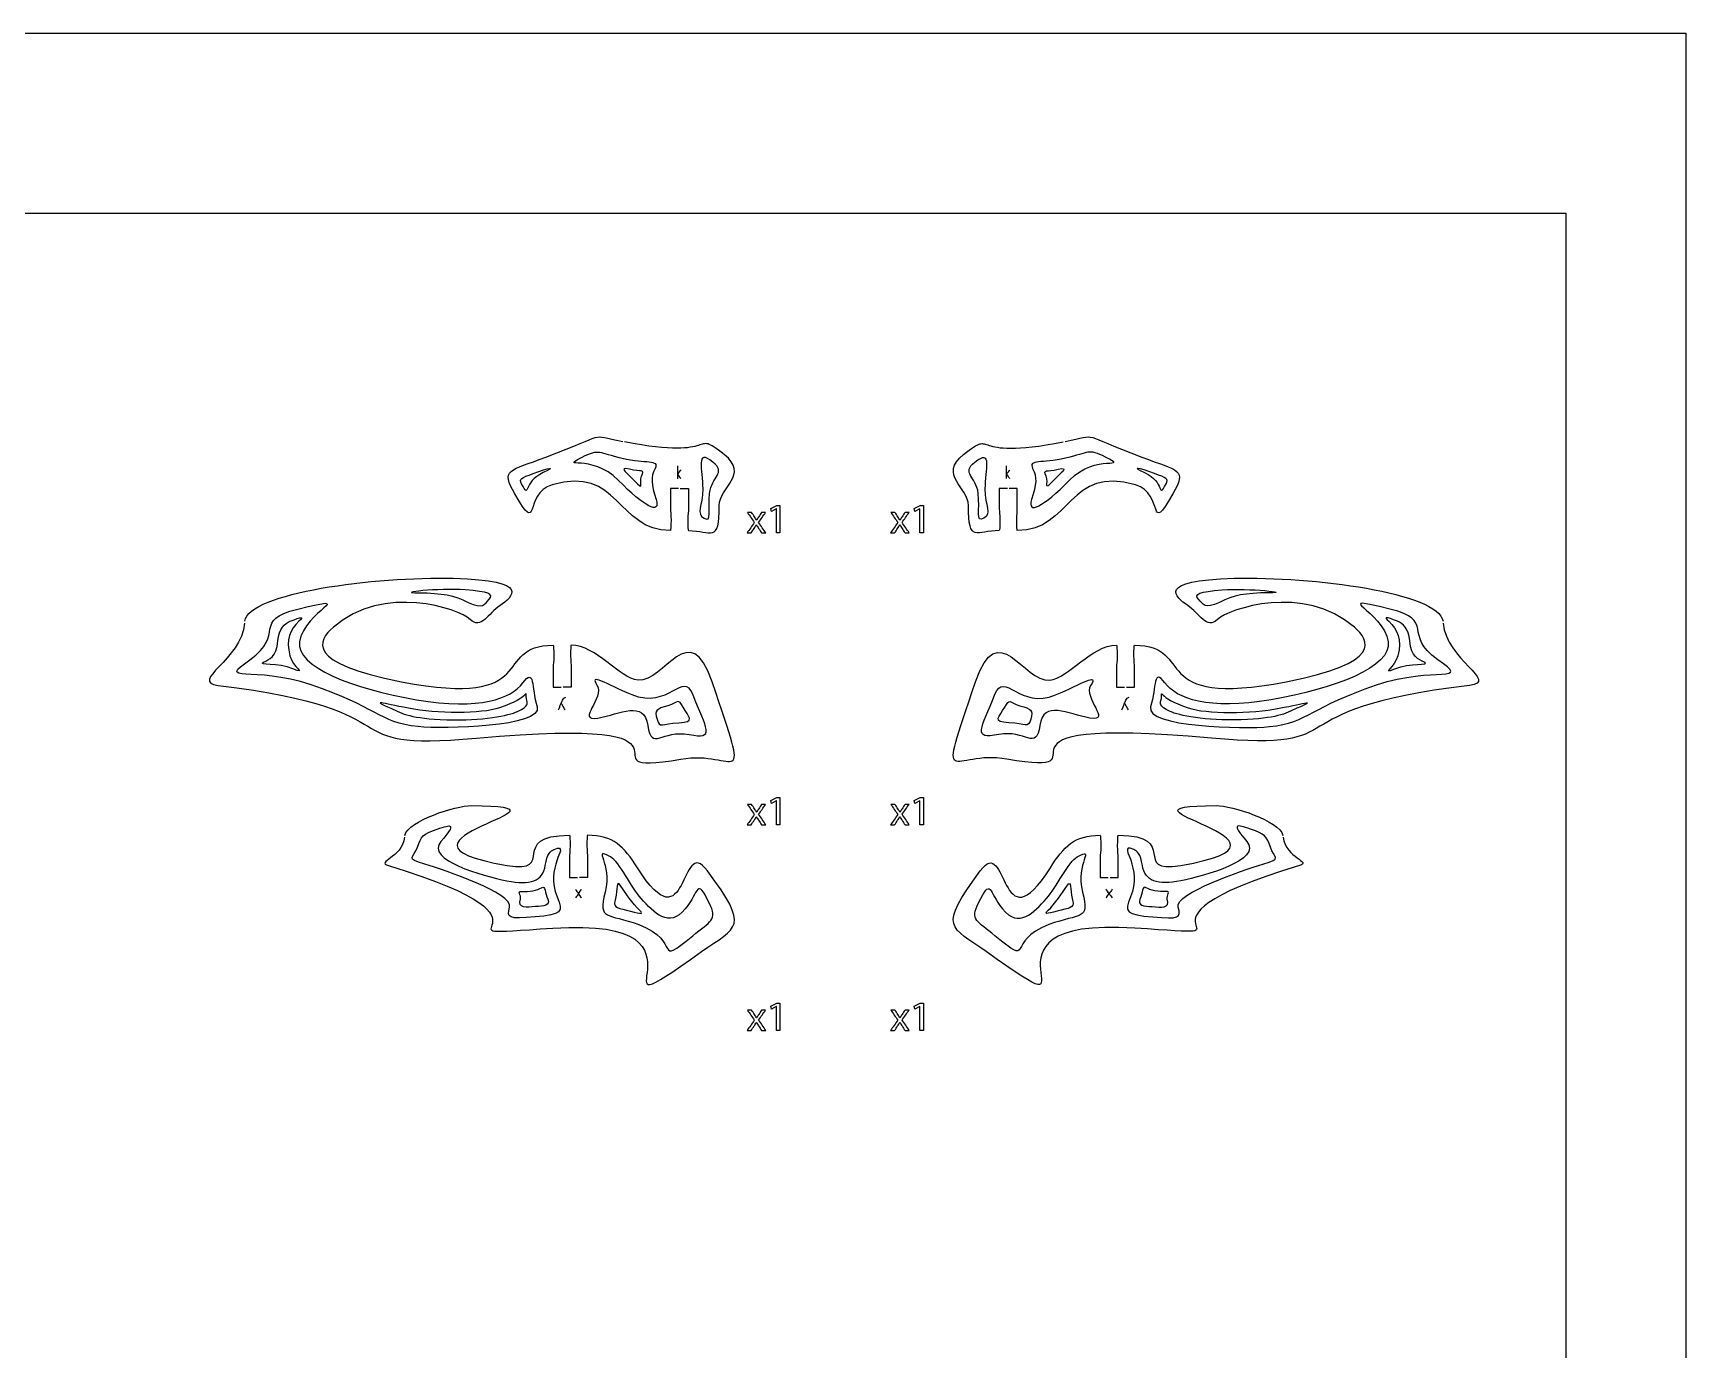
# Model space of a CAD drawing. Extents: x 0 to 1000, y 0 to 600.
# Drawn here: x 725 to 1000, y 381 to 600.1 of the extents above; entities that cross this region are included whole.
import ezdxf

# ---------------------------------------------------------------- set-up
doc = ezdxf.new("R2010")
doc.units = 0
doc.header["$MEASUREMENT"] = 0
doc.layers.add('DEFAULT', color=7, linetype='CONTINUOUS')

msp = doc.modelspace()

# ---------------------------------------------------------------- linework, layer by layer
at = {"layer": 'DEFAULT', "color": 250}
for points in [[(1000, 0.1), (0, 0.1), (0, 600.1), (1000, 600.1)], [(848.69, 520.92), (848.67, 520.92), (847.87, 520.48), (847.75, 520.96), (848.76, 521.49), (849.29, 521.49), (849.29, 516.91), (848.69, 516.91)], [(872.55, 520.92), (872.53, 520.92), (871.74, 520.48), (871.62, 520.96), (872.62, 521.49), (873.15, 521.49), (873.15, 516.91), (872.55, 516.91)], [(848.69, 472.33), (848.67, 472.33), (847.87, 471.9), (847.75, 472.37), (848.76, 472.91), (849.29, 472.91), (849.29, 468.32), (848.69, 468.32)], [(872.55, 472.33), (872.53, 472.33), (871.74, 471.9), (871.62, 472.37), (872.62, 472.91), (873.15, 472.91), (873.15, 468.32), (872.55, 468.32)], [(848.69, 438.11), (848.67, 438.11), (847.87, 437.68), (847.75, 438.15), (848.76, 438.69), (849.29, 438.69), (849.29, 434.1), (848.69, 434.1)], [(872.55, 438.11), (872.53, 438.11), (871.74, 437.68), (871.62, 438.15), (872.62, 438.69), (873.15, 438.69), (873.15, 434.1), (872.55, 434.1)]]:
    msp.add_lwpolyline(points, close=True, dxfattribs=at)
for points in [[(349.41, 570.1), (980, 570.1), (980, 20.1), (203.84, 20.1), (203.84, 570.1), (223.83, 570.1)], [(832.28, 525.94), (832.28, 528.07)], [(886.99, 525.95), (886.99, 528.07)]]:
    msp.add_lwpolyline(points, dxfattribs=at)
at = {"layer": 'DEFAULT', "color": 1}
for points, knots in [([(832.41, 524.3), (831.96, 524.3), (831.51, 524.3), (831.06, 524.3), (831.06, 524.3), (831.06, 521.68), (831.06, 520.8), (831.06, 520.63), (831.16, 520.02), (831.16, 519.05), (831.16, 518.09), (831.11, 517.3), (831.06, 517.3), (822.14, 517.3), (822.49, 528.25), (811.39, 524.9), (806.5, 523.43), (809.43, 516.14), (805.19, 523.41), (802.78, 527.54), (804.24, 527.22), (810.34, 529.52), (821.06, 533.56), (817.17, 533.32), (823.12, 532.13)], [0, 0, 0, 0, 3.833, 3.833, 3.833, 4.833, 4.833, 4.833, 5.833, 5.833, 5.833, 6.833, 6.833, 6.833, 7.833, 7.833, 7.833, 8.833, 8.833, 8.833, 9.833, 9.833, 9.833, 10.833, 10.833, 10.833, 10.833]), ([(832.71, 524.3), (833.16, 524.3), (833.61, 524.3), (834.06, 524.3), (834.06, 523.14), (834.06, 521.97), (834.06, 520.8), (834.06, 520.63), (833.96, 520.02), (833.95, 519.05), (833.96, 518.09), (834, 517.3), (834.06, 517.3), (837.88, 517.3), (839.19, 515.01), (839.19, 521.49), (839.19, 524.39), (844.26, 526.64), (840.01, 529.96), (834.29, 534.42), (839.84, 528.85), (823.41, 532.07)], [0, 0, 0, 0, 3.833, 3.833, 3.833, 13.747, 13.747, 13.747, 14.747, 14.747, 14.747, 15.747, 15.747, 15.747, 16.747, 16.747, 16.747, 17.747, 17.747, 17.747, 18.747, 18.747, 18.747, 18.747]), ([(887.12, 524.3), (886.67, 524.3), (886.22, 524.3), (885.77, 524.3), (885.77, 524.3), (885.77, 521.68), (885.77, 520.8), (885.77, 520.63), (885.88, 520.02), (885.88, 519.05), (885.87, 518.09), (885.83, 517.3), (885.77, 517.3), (881.95, 517.3), (880.64, 515.01), (880.64, 521.49), (880.64, 524.39), (875.57, 526.64), (879.83, 529.96), (885.54, 534.42), (879.99, 528.85), (896.42, 532.07)], [0, 0, 0, 0, 3.818, 3.818, 3.818, 4.818, 4.818, 4.818, 5.818, 5.818, 5.818, 6.818, 6.818, 6.818, 7.818, 7.818, 7.818, 8.818, 8.818, 8.818, 9.818, 9.818, 9.818, 9.818]), ([(896.71, 532.13), (902.66, 533.32), (898.77, 533.56), (909.49, 529.52), (915.59, 527.22), (917.05, 527.54), (914.64, 523.42), (910.41, 516.14), (913.33, 523.43), (908.44, 524.9), (897.34, 528.25), (897.69, 517.3), (888.77, 517.3), (888.72, 517.3), (888.67, 518.09), (888.67, 519.06), (888.67, 520.02), (888.77, 520.63), (888.77, 520.8), (888.77, 521.97), (888.77, 523.14), (888.77, 524.3), (888.32, 524.3), (887.87, 524.3), (887.42, 524.3)], [0, 0, 0, 0, 1, 1, 1, 2, 2, 2, 3, 3, 3, 4, 4, 4, 5, 5, 5, 6, 6, 6, 15.914, 15.914, 15.914, 19.747, 19.747, 19.747, 19.747]), ([(760.24, 502.21), (760.92, 506.99), (781.94, 509.69), (795, 509.36), (808.2, 509.03), (804.71, 506.21), (802.72, 504.85), (800.73, 503.5), (799.57, 500.73), (797.74, 502.51), (795.91, 504.3), (783.38, 508.54), (774.99, 501.23), (772.4, 498.98), (770.22, 495.25), (786.33, 492.15), (809.79, 487.63), (801.16, 498.23), (811.56, 498.23), (811.62, 498.23), (811.66, 497.45), (811.66, 496.48), (811.66, 495.51), (811.56, 494.9), (811.56, 494.73), (811.56, 493.57), (811.56, 492.4), (811.56, 491.23), (812.01, 491.23), (812.46, 491.23), (812.91, 491.23)], [0, 0, 0, 0, 1, 1, 1, 2, 2, 2, 3, 3, 3, 4, 4, 4, 5, 5, 5, 6, 6, 6, 7, 7, 7, 8, 8, 8, 17.92, 17.92, 17.92, 21.75, 21.75, 21.75, 21.75]), ([(906.92, 491.23), (907.37, 491.23), (907.82, 491.23), (908.27, 491.23), (908.27, 492.4), (908.27, 493.57), (908.27, 494.73), (908.27, 494.9), (908.17, 495.51), (908.17, 496.48), (908.17, 497.45), (908.22, 498.23), (908.27, 498.23), (918.67, 498.23), (910.04, 487.63), (933.5, 492.15), (949.61, 495.25), (947.43, 498.98), (944.84, 501.23), (936.45, 508.54), (923.91, 504.3), (922.09, 502.51), (920.26, 500.73), (919.1, 503.5), (917.11, 504.85), (915.12, 506.21), (911.63, 509.03), (924.83, 509.36), (937.89, 509.69), (958.91, 506.99), (959.59, 502.21)], [0, 0, 0, 0, 3.83, 3.83, 3.83, 13.75, 13.75, 13.75, 14.75, 14.75, 14.75, 15.75, 15.75, 15.75, 16.75, 16.75, 16.75, 17.75, 17.75, 17.75, 18.75, 18.75, 18.75, 19.75, 19.75, 19.75, 20.75, 20.75, 20.75, 21.75, 21.75, 21.75, 21.75]), ([(760.21, 501.91), (759.74, 495.83), (750.89, 492.16), (755.83, 491.55), (790.27, 487.31), (773.46, 480.54), (798.78, 482.77), (841.86, 486.58), (814.04, 475.96), (832.8, 479.28), (842.09, 480.92), (844.6, 472.58), (838.01, 492.14), (834.28, 503.22), (830.06, 491.99), (825.67, 492.43), (822.52, 492.75), (818.74, 498.23), (814.56, 498.23), (814.5, 498.23), (814.46, 497.45), (814.46, 496.48), (814.46, 495.51), (814.56, 494.9), (814.56, 494.73), (814.56, 493.57), (814.56, 492.4), (814.56, 491.23), (814.11, 491.23), (813.66, 491.23), (813.21, 491.23)], [0, 0, 0, 0, 1, 1, 1, 2, 2, 2, 3, 3, 3, 4, 4, 4, 5, 5, 5, 6, 6, 6, 7, 7, 7, 8, 8, 8, 17.92, 17.92, 17.92, 21.75, 21.75, 21.75, 21.75]), ([(959.62, 501.91), (960.09, 495.83), (968.94, 492.16), (964, 491.55), (929.57, 487.31), (946.37, 480.54), (921.05, 482.77), (877.97, 486.58), (905.79, 475.96), (887.03, 479.28), (877.74, 480.92), (875.23, 472.58), (881.82, 492.14), (885.55, 503.22), (889.77, 491.99), (894.16, 492.43), (897.31, 492.75), (901.09, 498.23), (905.27, 498.23), (905.33, 498.23), (905.37, 497.45), (905.37, 496.48), (905.37, 495.51), (905.27, 494.9), (905.27, 494.73), (905.27, 493.57), (905.27, 492.4), (905.27, 491.23), (905.72, 491.23), (906.17, 491.23), (906.62, 491.23)], [0, 0, 0, 0, 1, 1, 1, 2, 2, 2, 3, 3, 3, 4, 4, 4, 5, 5, 5, 6, 6, 6, 7, 7, 7, 8, 8, 8, 17.92, 17.92, 17.92, 21.75, 21.75, 21.75, 21.75]), ([(786.88, 466.58), (787.43, 469.02), (795.37, 471.54), (797.94, 471.54), (819.03, 471.54), (779.39, 465.68), (803.88, 461.6), (812.35, 460.18), (803.87, 466.6), (814.27, 466.6), (814.33, 466.6), (814.37, 465.82), (814.37, 464.85), (814.37, 463.88), (814.27, 463.27), (814.27, 463.1), (814.27, 461.93), (814.27, 460.77), (814.27, 459.6), (814.72, 459.6), (815.17, 459.6), (815.62, 459.6)], [0, 0, 0, 0, 1, 1, 1, 2, 2, 2, 3, 3, 3, 4, 4, 4, 5, 5, 5, 14.92, 14.92, 14.92, 18.75, 18.75, 18.75, 18.75]), ([(904.21, 459.6), (904.66, 459.6), (905.11, 459.6), (905.56, 459.6), (905.56, 460.77), (905.56, 461.93), (905.56, 463.1), (905.56, 463.27), (905.46, 463.88), (905.46, 464.85), (905.46, 465.82), (905.5, 466.6), (905.56, 466.6), (915.96, 466.6), (907.48, 460.18), (915.95, 461.6), (940.44, 465.68), (900.81, 471.54), (921.89, 471.54), (924.45, 471.54), (932.4, 469.02), (932.95, 466.58)], [0, 0, 0, 0, 3.83, 3.83, 3.83, 13.75, 13.75, 13.75, 14.75, 14.75, 14.75, 15.75, 15.75, 15.75, 16.75, 16.75, 16.75, 17.75, 17.75, 17.75, 18.75, 18.75, 18.75, 18.75]), ([(786.84, 466.28), (786.37, 462.75), (781.99, 462.22), (784.14, 461.57), (817.61, 451.4), (787.68, 449.51), (811.49, 451.15), (841.71, 453.22), (814.99, 432.13), (836.24, 447.24), (842.19, 451.47), (844.36, 451.08), (837.23, 460.68), (832.55, 467), (834.08, 447.74), (825.57, 461.2), (823.33, 464.73), (821.58, 466.6), (817.27, 466.6), (817.22, 466.6), (817.17, 465.82), (817.17, 464.85), (817.17, 463.88), (817.27, 463.27), (817.27, 463.1), (817.27, 461.93), (817.27, 460.77), (817.27, 459.6), (816.82, 459.6), (816.37, 459.6), (815.92, 459.6)], [0, 0, 0, 0, 1, 1, 1, 2, 2, 2, 3, 3, 3, 4, 4, 4, 5, 5, 5, 6, 6, 6, 7, 7, 7, 8, 8, 8, 17.92, 17.92, 17.92, 21.75, 21.75, 21.75, 21.75]), ([(932.99, 466.28), (933.46, 462.75), (937.83, 462.22), (935.7, 461.57), (902.22, 451.4), (932.15, 449.51), (908.34, 451.15), (878.12, 453.22), (904.84, 432.13), (883.59, 447.24), (877.65, 451.47), (875.47, 451.08), (882.6, 460.68), (887.27, 467), (885.75, 447.74), (894.27, 461.2), (896.5, 464.73), (898.26, 466.6), (902.56, 466.6), (902.62, 466.6), (902.66, 465.82), (902.66, 464.85), (902.66, 463.88), (902.56, 463.27), (902.56, 463.1), (902.56, 461.93), (902.56, 460.77), (902.56, 459.6), (903.01, 459.6), (903.46, 459.6), (903.91, 459.6)], [0, 0, 0, 0, 1, 1, 1, 2, 2, 2, 3, 3, 3, 4, 4, 4, 5, 5, 5, 6, 6, 6, 7, 7, 7, 8, 8, 8, 17.92, 17.92, 17.92, 21.75, 21.75, 21.75, 21.75])]:
    msp.add_open_spline(points, degree=3, knots=knots, dxfattribs=at)
at = {"layer": 'DEFAULT', "color": 5}
for points, knots in [([(816.39, 529.52), (812.28, 527.41), (817.97, 530.21), (822.37, 525.71), (826.77, 521.2), (829.51, 519.89), (828.68, 522.47), (827.85, 525.04), (827.76, 526.13), (828.51, 527.66), (829.26, 529.19), (827.02, 528.44), (823.03, 529.36), (819.05, 530.27), (819.3, 531.02), (816.39, 529.52)], [0, 0, 0, 0, 1, 1, 1, 2, 2, 2, 3, 3, 3, 4, 4, 4, 5, 5, 5, 5]), ([(903.44, 529.52), (907.55, 527.41), (901.86, 530.22), (897.46, 525.71), (893.06, 521.2), (890.32, 519.89), (891.15, 522.47), (891.98, 525.04), (892.07, 526.13), (891.32, 527.66), (890.57, 529.19), (892.81, 528.44), (896.8, 529.36), (900.78, 530.27), (900.53, 531.02), (903.44, 529.52)], [0, 0, 0, 0, 1, 1, 1, 2, 2, 2, 3, 3, 3, 4, 4, 4, 5, 5, 5, 5]), ([(769.07, 504.25), (761.36, 502.38), (767.11, 500.07), (761.11, 495.82), (755.42, 491.8), (761.65, 494.87), (771.28, 491.64), (782.1, 488.02), (782.51, 485.39), (789.12, 484.68), (793.27, 484.24), (809.88, 484.61), (808.88, 487.97), (807.88, 491.34), (808.51, 494.57), (806.51, 491.96), (804.52, 489.34), (799.42, 487.37), (788.83, 489.16), (778.25, 490.96), (768.71, 494.67), (769.35, 498.81), (770.16, 504.04), (779.52, 506.8), (769.07, 504.25)], [0, 0, 0, 0, 1, 1, 1, 2, 2, 2, 3, 3, 3, 4, 4, 4, 5, 5, 5, 6, 6, 6, 7, 7, 7, 8, 8, 8, 8]), ([(950.76, 504.25), (958.47, 502.38), (952.72, 500.07), (958.72, 495.82), (964.4, 491.8), (958.18, 494.87), (948.55, 491.64), (937.73, 488.02), (937.32, 485.39), (930.7, 484.68), (926.55, 484.24), (909.95, 484.61), (910.95, 487.97), (911.95, 491.34), (911.32, 494.57), (913.32, 491.96), (915.31, 489.34), (920.41, 487.37), (931, 489.16), (941.58, 490.96), (951.12, 494.67), (950.48, 498.81), (949.67, 504.04), (940.31, 506.8), (950.76, 504.25)], [0, 0, 0, 0, 1, 1, 1, 2, 2, 2, 3, 3, 3, 4, 4, 4, 5, 5, 5, 6, 6, 6, 7, 7, 7, 8, 8, 8, 8]), ([(834.78, 490.09), (837.06, 484.18), (838.64, 482.5), (834.16, 483.37), (829.67, 484.24), (827.93, 480.5), (827.31, 484.86), (826.68, 489.22), (822.7, 486.74), (818.97, 486.11), (815.23, 485.48), (820.21, 489.47), (818.84, 491.59), (817.47, 493.7), (820.27, 491.79), (824.69, 489.95), (830.67, 487.47), (833.26, 494.01), (834.78, 490.09)], [0, 0, 0, 0, 1, 1, 1, 2, 2, 2, 3, 3, 3, 4, 4, 4, 5, 5, 5, 6, 6, 6, 6]), ([(885.05, 490.09), (882.76, 484.18), (881.19, 482.5), (885.67, 483.37), (890.16, 484.24), (891.9, 480.5), (892.52, 484.86), (893.14, 489.22), (897.13, 486.74), (900.86, 486.11), (904.6, 485.48), (899.62, 489.47), (900.99, 491.59), (902.36, 493.7), (899.56, 491.79), (895.14, 489.95), (889.16, 487.47), (886.57, 494.01), (885.05, 490.09)], [0, 0, 0, 0, 1, 1, 1, 2, 2, 2, 3, 3, 3, 4, 4, 4, 5, 5, 5, 6, 6, 6, 6]), ([(810.25, 461.58), (809.83, 458.97), (807.76, 458.22), (803.84, 459.03), (799.92, 459.84), (790.2, 462.49), (792.88, 465.58), (795.56, 468.68), (794.62, 468.43), (792.26, 467.62), (789.89, 466.81), (789.58, 466.44), (788.96, 464.63), (788.34, 462.82), (786.84, 462.76), (790.2, 461.77), (793.57, 460.77), (804.92, 456.97), (804.3, 454.64), (803.82, 452.83), (804.1, 452.63), (808.54, 453.02), (812.99, 453.4), (813.31, 453.85), (812.24, 456.34), (811.17, 458.83), (811.65, 460.69), (812.2, 462.49), (812.51, 463.5), (813.53, 465.02), (811.7, 464.24), (811.13, 463.99), (810.56, 463.53), (810.25, 461.58)], [1, 1, 1, 1, 2, 2, 2, 3, 3, 3, 4, 4, 4, 5, 5, 5, 6, 6, 6, 7, 7, 7, 8, 8, 8, 9, 9, 9, 10, 10, 10, 11, 11, 11, 12, 12, 12, 12]), ([(909.58, 461.58), (910, 458.97), (912.07, 458.22), (915.99, 459.03), (919.91, 459.84), (929.62, 462.49), (926.95, 465.58), (924.27, 468.68), (925.2, 468.43), (927.57, 467.62), (929.94, 466.81), (930.25, 466.44), (930.87, 464.63), (931.49, 462.82), (932.99, 462.76), (929.62, 461.77), (926.26, 460.77), (914.91, 456.97), (915.53, 454.64), (916.01, 452.83), (915.73, 452.63), (911.29, 453.02), (906.84, 453.4), (906.52, 453.85), (907.59, 456.34), (908.66, 458.83), (908.18, 460.69), (907.63, 462.49), (907.32, 463.5), (906.3, 465.02), (908.13, 464.24), (908.7, 463.99), (909.27, 463.53), (909.58, 461.58)], [1, 1, 1, 1, 2, 2, 2, 3, 3, 3, 4, 4, 4, 5, 5, 5, 6, 6, 6, 7, 7, 7, 8, 8, 8, 9, 9, 9, 10, 10, 10, 11, 11, 11, 12, 12, 12, 12]), ([(826.19, 456.1), (828.36, 453.68), (830.82, 451.03), (833.54, 454.36), (835.9, 457.25), (835.34, 459.71), (837.52, 455.35), (838.94, 452.51), (837.73, 452.27), (834.78, 449.88), (828.18, 444.52), (833.16, 449), (825.81, 451.74), (820.57, 453.7), (818.97, 452.33), (820.21, 457.14), (821.46, 461.95), (817.89, 464.74), (821.08, 463.01), (822.58, 462.2), (824.59, 457.88), (826.19, 456.1)], [0, 0, 0, 0, 1, 1, 1, 2, 2, 2, 3, 3, 3, 4, 4, 4, 5, 5, 5, 6, 6, 6, 7, 7, 7, 7]), ([(893.64, 456.1), (891.47, 453.68), (889.01, 451.03), (886.29, 454.36), (883.93, 457.25), (884.49, 459.71), (882.31, 455.35), (880.89, 452.51), (882.1, 452.27), (885.05, 449.88), (891.65, 444.52), (886.67, 449), (894.02, 451.74), (899.26, 453.7), (900.86, 452.33), (899.62, 457.14), (898.37, 461.95), (901.94, 464.74), (898.75, 463.01), (897.25, 462.2), (895.23, 457.87), (893.64, 456.1)], [0, 0, 0, 0, 1, 1, 1, 2, 2, 2, 3, 3, 3, 4, 4, 4, 5, 5, 5, 6, 6, 6, 7, 7, 7, 7])]:
    msp.add_open_spline(points, degree=3, knots=knots, dxfattribs=at)
at = {"layer": 'DEFAULT', "color": 3}
for points, knots in [([(838.14, 528.69), (840.43, 526.85), (837.88, 526.37), (837.57, 523.5), (837.26, 520.64), (838.02, 518.61), (836.65, 519.35), (835.28, 520.1), (836.44, 521.41), (836.44, 524.24), (836.44, 527.41), (835.15, 531.1), (838.14, 528.69)], [0, 0, 0, 0, 1, 1, 1, 2, 2, 2, 3, 3, 3, 4, 4, 4, 4]), ([(881.69, 528.69), (879.4, 526.85), (881.95, 526.37), (882.26, 523.5), (882.57, 520.64), (881.81, 518.61), (883.18, 519.35), (884.55, 520.1), (883.39, 521.41), (883.39, 524.24), (883.39, 527.41), (884.68, 531.1), (881.69, 528.69)], [0, 0, 0, 0, 1, 1, 1, 2, 2, 2, 3, 3, 3, 4, 4, 4, 4]), ([(806.31, 525.08), (807.79, 522.36), (806.39, 525.4), (809.92, 526.95), (812.24, 527.97), (810.93, 527.86), (808.22, 526.8), (806.27, 526.04), (805.81, 525.99), (806.31, 525.08)], [0, 0, 0, 0, 1, 1, 1, 2, 2, 2, 3, 3, 3, 3]), ([(825.03, 525.66), (823.89, 526.85), (822.25, 527.99), (824.24, 527.51), (826.23, 527.03), (826.81, 527.6), (826.27, 526.38), (825.73, 525.16), (826.94, 523.67), (825.03, 525.66)], [0, 0, 0, 0, 1, 1, 1, 2, 2, 2, 3, 3, 3, 3]), ([(894.81, 525.66), (895.94, 526.85), (897.59, 527.99), (895.59, 527.51), (893.6, 527.03), (893.02, 527.6), (893.56, 526.38), (894.1, 525.16), (892.9, 523.67), (894.81, 525.66)], [0, 0, 0, 0, 1, 1, 1, 2, 2, 2, 3, 3, 3, 3]), ([(913.52, 525.08), (912.04, 522.37), (913.44, 525.4), (909.91, 526.95), (907.59, 527.97), (908.9, 527.86), (911.61, 526.8), (913.56, 526.05), (914.02, 525.99), (913.52, 525.08)], [0, 0, 0, 0, 1, 1, 1, 2, 2, 2, 3, 3, 3, 3]), ([(796.97, 507.44), (800.8, 507.15), (801.72, 506.72), (800.92, 505.88), (800.12, 505.03), (799.9, 504.2), (797.44, 505.36), (794.98, 506.53), (793.23, 506.94), (789.17, 506.94), (785.1, 506.94), (792.57, 507.77), (796.97, 507.44)], [0, 0, 0, 0, 1, 1, 1, 2, 2, 2, 3, 3, 3, 4, 4, 4, 4]), ([(922.86, 507.44), (919.03, 507.15), (918.11, 506.72), (918.91, 505.88), (919.71, 505.03), (919.93, 504.2), (922.39, 505.36), (924.85, 506.53), (926.6, 506.94), (930.66, 506.94), (934.73, 506.94), (927.26, 507.77), (922.86, 507.44)], [0, 0, 0, 0, 1, 1, 1, 2, 2, 2, 3, 3, 3, 4, 4, 4, 4]), ([(765.76, 498.97), (765.52, 496.1), (764.35, 495.98), (763.35, 495.4), (762.35, 494.82), (765.76, 495.4), (768.25, 494.32), (770.74, 493.25), (768.22, 494.62), (767.75, 496.48), (767.09, 499.14), (767.77, 500.88), (769.26, 502.21), (770.19, 503.03), (769.7, 502.99), (767.83, 502.21), (766.95, 501.84), (765.92, 501.01), (765.76, 498.97)], [0, 0, 0, 0, 1, 1, 1, 2, 2, 2, 3, 3, 3, 4, 4, 4, 5, 5, 5, 6, 6, 6, 6]), ([(954.07, 498.97), (954.31, 496.1), (955.48, 495.98), (956.48, 495.4), (957.47, 494.82), (954.07, 495.4), (951.58, 494.32), (949.09, 493.25), (951.61, 494.62), (952.08, 496.48), (952.74, 499.14), (952.06, 500.88), (950.57, 502.21), (949.64, 503.03), (950.13, 502.99), (952, 502.21), (952.88, 501.84), (953.91, 501.01), (954.07, 498.97)], [0, 0, 0, 0, 1, 1, 1, 2, 2, 2, 3, 3, 3, 4, 4, 4, 5, 5, 5, 6, 6, 6, 6]), ([(784.54, 487.73), (781.21, 489.25), (782.87, 488.65), (787.5, 487.73), (792.12, 486.81), (799.63, 486.78), (802.65, 487.8), (807.98, 489.58), (806.87, 491.15), (807.1, 489.34), (807.23, 488.35), (807.69, 488.23), (805.61, 487.21), (804.24, 486.53), (799.79, 485.6), (793.84, 485.82), (787.9, 486.04), (786.53, 486.82), (784.54, 487.73)], [0, 0, 0, 0, 1, 1, 1, 2, 2, 2, 3, 3, 3, 4, 4, 4, 5, 5, 5, 6, 6, 6, 6]), ([(833.16, 487.9), (834.02, 486.33), (835.36, 485.44), (832.45, 485.32), (829.55, 485.19), (829.31, 484.35), (828.83, 485.91), (828.35, 487.48), (828.76, 487.57), (830.63, 488.17), (832.5, 488.76), (832.3, 489.47), (833.16, 487.9)], [0, 0, 0, 0, 1, 1, 1, 2, 2, 2, 3, 3, 3, 4, 4, 4, 4]), ([(886.67, 487.9), (885.8, 486.33), (884.47, 485.44), (887.38, 485.32), (890.28, 485.19), (890.52, 484.35), (891, 485.91), (891.48, 487.48), (891.07, 487.57), (889.2, 488.17), (887.33, 488.76), (887.53, 489.47), (886.67, 487.9)], [0, 0, 0, 0, 1, 1, 1, 2, 2, 2, 3, 3, 3, 4, 4, 4, 4]), ([(935.29, 487.73), (938.62, 489.25), (936.96, 488.65), (932.33, 487.73), (927.71, 486.81), (920.2, 486.78), (917.17, 487.8), (911.85, 489.58), (912.96, 491.15), (912.73, 489.34), (912.6, 488.35), (912.14, 488.23), (914.22, 487.21), (915.59, 486.53), (920.04, 485.6), (925.99, 485.82), (931.93, 486.04), (933.3, 486.82), (935.29, 487.73)], [0, 0, 0, 0, 1, 1, 1, 2, 2, 2, 3, 3, 3, 4, 4, 4, 5, 5, 5, 6, 6, 6, 6]), ([(822.83, 458.16), (823.46, 457.19), (824.88, 455.11), (825.91, 454.14), (826.93, 453.18), (825.63, 453.7), (823.76, 454.14), (821.89, 454.58), (821.52, 454.67), (821.92, 456.07), (822.33, 457.47), (821.97, 459.45), (822.83, 458.16)], [0, 0, 0, 0, 1, 1, 1, 2, 2, 2, 3, 3, 3, 4, 4, 4, 4]), ([(897, 458.16), (896.37, 457.19), (894.95, 455.11), (893.92, 454.14), (892.89, 453.18), (894.2, 453.7), (896.07, 454.14), (897.94, 454.58), (898.31, 454.67), (897.91, 456.07), (897.5, 457.47), (897.86, 459.45), (897, 458.16)], [0, 0, 0, 0, 1, 1, 1, 2, 2, 2, 3, 3, 3, 4, 4, 4, 4]), ([(806.11, 455.96), (805.61, 454.39), (807.17, 454.64), (808.6, 454.73), (810.03, 454.83), (811.09, 454.91), (810.66, 455.96), (810.22, 457), (810.25, 458.31), (809.63, 457.88), (809.01, 457.44), (807.42, 457.16), (806.39, 457.25), (805.36, 457.35), (806.33, 456.64), (806.11, 455.96)], [0, 0, 0, 0, 1, 1, 1, 2, 2, 2, 3, 3, 3, 4, 4, 4, 5, 5, 5, 5]), ([(913.72, 455.96), (914.22, 454.39), (912.66, 454.64), (911.23, 454.73), (909.8, 454.83), (908.74, 454.91), (909.17, 455.96), (909.61, 457), (909.58, 458.31), (910.2, 457.88), (910.82, 457.44), (912.41, 457.16), (913.44, 457.25), (914.47, 457.35), (913.5, 456.64), (913.72, 455.96)], [0, 0, 0, 0, 1, 1, 1, 2, 2, 2, 3, 3, 3, 4, 4, 4, 5, 5, 5, 5])]:
    msp.add_open_spline(points, degree=3, knots=knots, dxfattribs=at)
at = {"layer": 'DEFAULT', "color": 250}
for points, knots in [([(832.78, 525.94), (832.62, 526.21), (832.45, 526.47), (832.28, 526.73), (832.32, 526.78), (832.84, 527.4), (832.84, 527.4)], [0, 0, 0, 0, 2.640661, 2.640661, 2.640661, 3.640661, 3.640661, 3.640661, 3.640661]), ([(887.5, 525.95), (887.33, 526.21), (887.16, 526.47), (887, 526.73), (887.03, 526.78), (887.55, 527.4), (887.55, 527.4)], [0, 0, 0, 0, 2.640661, 2.640661, 2.640661, 3.640661, 3.640661, 3.640661, 3.640661]), ([(844.56, 520.32), (844.72, 520.08), (844.88, 519.83), (845.05, 519.59), (845.17, 519.4), (845.28, 519.22), (845.39, 519.03), (845.4, 519.03), (845.41, 519.03), (845.41, 519.03), (845.53, 519.24), (845.64, 519.41), (845.75, 519.6), (845.91, 519.84), (846.07, 520.08), (846.23, 520.32), (846.45, 520.32), (846.68, 520.32), (846.9, 520.32), (846.51, 519.77), (846.12, 519.22), (845.74, 518.67), (846.14, 518.08), (846.54, 517.49), (846.94, 516.91), (846.7, 516.91), (846.47, 516.91), (846.23, 516.91), (846.06, 517.16), (845.9, 517.42), (845.73, 517.68), (845.6, 517.87), (845.48, 518.06), (845.36, 518.27), (845.36, 518.27), (845.35, 518.27), (845.35, 518.27), (845.24, 518.06), (845.12, 517.88), (844.99, 517.68), (844.82, 517.42), (844.66, 517.16), (844.5, 516.91), (844.27, 516.91), (844.04, 516.91), (843.81, 516.91), (844.21, 517.49), (844.62, 518.07), (845.02, 518.65), (844.64, 519.21), (844.25, 519.76), (843.87, 520.32), (844.1, 520.32), (844.33, 520.32), (844.56, 520.32)], [1.961, 1.961, 1.961, 1.961, 4.457157, 4.457157, 4.457157, 5.457157, 5.457157, 5.457157, 5.517157, 5.517157, 5.517157, 6.517157, 6.517157, 6.517157, 8.985882, 8.985882, 8.985882, 10.886882, 10.886882, 10.886882, 16.61474, 16.61474, 16.61474, 22.662616, 22.662616, 22.662616, 24.663616, 24.663616, 24.663616, 27.266146, 27.266146, 27.266146, 28.266146, 28.266146, 28.266146, 28.306146, 28.306146, 28.306146, 29.306146, 29.306146, 29.306146, 31.898358, 31.898358, 31.898358, 33.839358, 33.839358, 33.839358, 39.860484, 39.860484, 39.860484, 45.626075, 45.626075, 45.626075, 47.587075, 47.587075, 47.587075, 47.587075]), ([(868.42, 520.32), (868.58, 520.08), (868.75, 519.83), (868.91, 519.59), (869.04, 519.4), (869.14, 519.22), (869.25, 519.03), (869.26, 519.03), (869.27, 519.03), (869.28, 519.03), (869.39, 519.24), (869.5, 519.41), (869.61, 519.6), (869.77, 519.84), (869.93, 520.08), (870.09, 520.32), (870.32, 520.32), (870.54, 520.32), (870.76, 520.32), (870.38, 519.77), (869.99, 519.22), (869.6, 518.67), (870, 518.08), (870.4, 517.49), (870.8, 516.91), (870.56, 516.91), (870.33, 516.91), (870.09, 516.91), (869.93, 517.16), (869.76, 517.42), (869.59, 517.68), (869.46, 517.87), (869.35, 518.06), (869.23, 518.27), (869.22, 518.27), (869.22, 518.27), (869.21, 518.27), (869.1, 518.06), (868.98, 517.88), (868.85, 517.68), (868.69, 517.42), (868.52, 517.16), (868.36, 516.91), (868.13, 516.91), (867.9, 516.91), (867.67, 516.91), (868.08, 517.49), (868.48, 518.07), (868.89, 518.65), (868.5, 519.21), (868.12, 519.76), (867.73, 520.32), (867.96, 520.32), (868.19, 520.32), (868.42, 520.32)], [0, 0, 0, 0, 2.496157, 2.496157, 2.496157, 3.496157, 3.496157, 3.496157, 3.556157, 3.556157, 3.556157, 4.556157, 4.556157, 4.556157, 7.024882, 7.024882, 7.024882, 8.925882, 8.925882, 8.925882, 14.65374, 14.65374, 14.65374, 20.701616, 20.701616, 20.701616, 22.702616, 22.702616, 22.702616, 25.305146, 25.305146, 25.305146, 26.305146, 26.305146, 26.305146, 26.345146, 26.345146, 26.345146, 27.345146, 27.345146, 27.345146, 29.937358, 29.937358, 29.937358, 31.878358, 31.878358, 31.878358, 37.899484, 37.899484, 37.899484, 43.665075, 43.665075, 43.665075, 45.626075, 45.626075, 45.626075, 45.626075]), ([(812.45, 487.47), (812.58, 487.81), (812.71, 488.16), (812.84, 488.5), (813.03, 489), (813.16, 489.25), (813.34, 489.41), (813.47, 489.52), (813.6, 489.57), (813.67, 489.58)], [0, 0, 0, 0, 3.140282, 3.140282, 3.140282, 4.140282, 4.140282, 4.140282, 5.140282, 5.140282, 5.140282, 5.140282]), ([(906.16, 487.47), (906.3, 487.81), (906.43, 488.16), (906.56, 488.5), (906.75, 489), (906.88, 489.25), (907.06, 489.41), (907.19, 489.52), (907.31, 489.57), (907.38, 489.58)], [0, 0, 0, 0, 3.140282, 3.140282, 3.140282, 4.140282, 4.140282, 4.140282, 5.140282, 5.140282, 5.140282, 5.140282]), ([(844.56, 471.74), (844.72, 471.49), (844.88, 471.25), (845.05, 471), (845.17, 470.81), (845.28, 470.64), (845.39, 470.45), (845.4, 470.45), (845.41, 470.45), (845.41, 470.45), (845.53, 470.65), (845.64, 470.83), (845.75, 471.01), (845.91, 471.25), (846.07, 471.5), (846.23, 471.74), (846.45, 471.74), (846.68, 471.74), (846.9, 471.74), (846.51, 471.19), (846.12, 470.64), (845.74, 470.09), (846.14, 469.5), (846.54, 468.91), (846.94, 468.32), (846.7, 468.32), (846.47, 468.32), (846.23, 468.32), (846.06, 468.58), (845.9, 468.84), (845.73, 469.09), (845.6, 469.29), (845.48, 469.48), (845.36, 469.68), (845.36, 469.68), (845.35, 469.68), (845.35, 469.68), (845.24, 469.48), (845.12, 469.3), (844.99, 469.09), (844.82, 468.84), (844.66, 468.58), (844.5, 468.32), (844.27, 468.32), (844.04, 468.32), (843.81, 468.32), (844.21, 468.9), (844.62, 469.48), (845.02, 470.07), (844.64, 470.62), (844.25, 471.18), (843.87, 471.74), (844.1, 471.74), (844.33, 471.74), (844.56, 471.74)], [0, 0, 0, 0, 2.49699, 2.49699, 2.49699, 3.49699, 3.49699, 3.49699, 3.55699, 3.55699, 3.55699, 4.55699, 4.55699, 4.55699, 7.025715, 7.025715, 7.025715, 8.926715, 8.926715, 8.926715, 14.655391, 14.655391, 14.655391, 20.703267, 20.703267, 20.703267, 22.704267, 22.704267, 22.704267, 25.306796, 25.306796, 25.306796, 26.306796, 26.306796, 26.306796, 26.346796, 26.346796, 26.346796, 27.346796, 27.346796, 27.346796, 29.939008, 29.939008, 29.939008, 31.880008, 31.880008, 31.880008, 37.901955, 37.901955, 37.901955, 43.667546, 43.667546, 43.667546, 45.628546, 45.628546, 45.628546, 45.628546]), ([(868.42, 471.74), (868.58, 471.49), (868.75, 471.25), (868.91, 471), (869.04, 470.81), (869.14, 470.64), (869.25, 470.45), (869.26, 470.45), (869.27, 470.45), (869.28, 470.45), (869.39, 470.65), (869.5, 470.83), (869.61, 471.01), (869.77, 471.25), (869.93, 471.5), (870.09, 471.74), (870.32, 471.74), (870.54, 471.74), (870.76, 471.74), (870.38, 471.19), (869.99, 470.64), (869.6, 470.09), (870, 469.5), (870.4, 468.91), (870.8, 468.32), (870.56, 468.32), (870.33, 468.32), (870.09, 468.32), (869.93, 468.58), (869.76, 468.84), (869.59, 469.09), (869.46, 469.29), (869.35, 469.48), (869.23, 469.68), (869.22, 469.68), (869.22, 469.68), (869.21, 469.68), (869.1, 469.48), (868.98, 469.3), (868.85, 469.09), (868.69, 468.84), (868.52, 468.58), (868.36, 468.32), (868.13, 468.32), (867.9, 468.32), (867.67, 468.32), (868.08, 468.9), (868.48, 469.48), (868.89, 470.07), (868.5, 470.62), (868.12, 471.18), (867.73, 471.74), (867.96, 471.74), (868.19, 471.74), (868.42, 471.74)], [0, 0, 0, 0, 2.49699, 2.49699, 2.49699, 3.49699, 3.49699, 3.49699, 3.55699, 3.55699, 3.55699, 4.55699, 4.55699, 4.55699, 7.025715, 7.025715, 7.025715, 8.926715, 8.926715, 8.926715, 14.655391, 14.655391, 14.655391, 20.703267, 20.703267, 20.703267, 22.704267, 22.704267, 22.704267, 25.306796, 25.306796, 25.306796, 26.306796, 26.306796, 26.306796, 26.346796, 26.346796, 26.346796, 27.346796, 27.346796, 27.346796, 29.939008, 29.939008, 29.939008, 31.880008, 31.880008, 31.880008, 37.901955, 37.901955, 37.901955, 43.667546, 43.667546, 43.667546, 45.628546, 45.628546, 45.628546, 45.628546]), ([(815.26, 457.62), (815.43, 457.38), (815.61, 457.13), (815.78, 456.89), (815.85, 456.97), (816.28, 457.62), (816.28, 457.62)], [0, 0, 0, 0, 2.547697, 2.547697, 2.547697, 3.547697, 3.547697, 3.547697, 3.547697]), ([(816.26, 456.17), (816.26, 456.17), (815.85, 456.81), (815.78, 456.89), (815.61, 456.65), (815.45, 456.41), (815.28, 456.17)], [0, 0, 0, 0, 1, 1, 1, 3.483421, 3.483421, 3.483421, 3.483421]), ([(904.57, 457.62), (904.4, 457.38), (904.22, 457.13), (904.05, 456.89), (903.98, 456.97), (903.55, 457.62), (903.55, 457.62)], [0, 0, 0, 0, 2.547697, 2.547697, 2.547697, 3.547697, 3.547697, 3.547697, 3.547697]), ([(903.56, 456.17), (903.56, 456.17), (903.98, 456.81), (904.05, 456.89), (904.22, 456.65), (904.38, 456.41), (904.55, 456.17)], [0, 0, 0, 0, 1, 1, 1, 3.483421, 3.483421, 3.483421, 3.483421]), ([(844.56, 437.51), (844.72, 437.27), (844.88, 437.03), (845.05, 436.78), (845.17, 436.59), (845.28, 436.41), (845.39, 436.22), (845.4, 436.22), (845.41, 436.22), (845.41, 436.22), (845.53, 436.43), (845.64, 436.6), (845.75, 436.79), (845.91, 437.03), (846.07, 437.27), (846.23, 437.51), (846.45, 437.51), (846.68, 437.51), (846.9, 437.51), (846.51, 436.96), (846.12, 436.41), (845.74, 435.86), (846.14, 435.28), (846.54, 434.69), (846.94, 434.1), (846.7, 434.1), (846.47, 434.1), (846.23, 434.1), (846.06, 434.36), (845.9, 434.61), (845.73, 434.87), (845.6, 435.07), (845.48, 435.26), (845.36, 435.46), (845.36, 435.46), (845.35, 435.46), (845.35, 435.46), (845.24, 435.26), (845.12, 435.07), (844.99, 434.87), (844.82, 434.61), (844.66, 434.36), (844.5, 434.1), (844.27, 434.1), (844.04, 434.1), (843.81, 434.1), (844.21, 434.68), (844.62, 435.26), (845.02, 435.84), (844.64, 436.4), (844.25, 436.96), (843.87, 437.51), (844.1, 437.51), (844.33, 437.51), (844.56, 437.51)], [0, 0, 0, 0, 2.49699, 2.49699, 2.49699, 3.49699, 3.49699, 3.49699, 3.55699, 3.55699, 3.55699, 4.55699, 4.55699, 4.55699, 7.025715, 7.025715, 7.025715, 8.926715, 8.926715, 8.926715, 14.654574, 14.654574, 14.654574, 20.702449, 20.702449, 20.702449, 22.703449, 22.703449, 22.703449, 25.305979, 25.305979, 25.305979, 26.305979, 26.305979, 26.305979, 26.345979, 26.345979, 26.345979, 27.345979, 27.345979, 27.345979, 29.938191, 29.938191, 29.938191, 31.879191, 31.879191, 31.879191, 37.900317, 37.900317, 37.900317, 43.665908, 43.665908, 43.665908, 45.626908, 45.626908, 45.626908, 45.626908]), ([(868.42, 437.51), (868.58, 437.27), (868.75, 437.03), (868.91, 436.78), (869.04, 436.59), (869.14, 436.41), (869.25, 436.22), (869.26, 436.22), (869.27, 436.22), (869.28, 436.22), (869.39, 436.43), (869.5, 436.6), (869.61, 436.79), (869.77, 437.03), (869.93, 437.27), (870.09, 437.51), (870.32, 437.51), (870.54, 437.51), (870.76, 437.51), (870.38, 436.96), (869.99, 436.41), (869.6, 435.86), (870, 435.28), (870.4, 434.69), (870.8, 434.1), (870.56, 434.1), (870.33, 434.1), (870.09, 434.1), (869.93, 434.36), (869.76, 434.61), (869.59, 434.87), (869.46, 435.07), (869.35, 435.26), (869.23, 435.46), (869.22, 435.46), (869.22, 435.46), (869.21, 435.46), (869.1, 435.26), (868.98, 435.07), (868.85, 434.87), (868.69, 434.61), (868.52, 434.36), (868.36, 434.1), (868.13, 434.1), (867.9, 434.1), (867.67, 434.1), (868.08, 434.68), (868.48, 435.26), (868.89, 435.84), (868.5, 436.4), (868.12, 436.96), (867.73, 437.51), (867.96, 437.51), (868.19, 437.51), (868.42, 437.51)], [0, 0, 0, 0, 2.49699, 2.49699, 2.49699, 3.49699, 3.49699, 3.49699, 3.55699, 3.55699, 3.55699, 4.55699, 4.55699, 4.55699, 7.025715, 7.025715, 7.025715, 8.926715, 8.926715, 8.926715, 14.654574, 14.654574, 14.654574, 20.702449, 20.702449, 20.702449, 22.703449, 22.703449, 22.703449, 25.305979, 25.305979, 25.305979, 26.305979, 26.305979, 26.305979, 26.345979, 26.345979, 26.345979, 27.345979, 27.345979, 27.345979, 29.938191, 29.938191, 29.938191, 31.879191, 31.879191, 31.879191, 37.900317, 37.900317, 37.900317, 43.665908, 43.665908, 43.665908, 45.626908, 45.626908, 45.626908, 45.626908])]:
    msp.add_open_spline(points, degree=3, knots=knots, dxfattribs=at)
for points in [[(813.53, 487.47), (813.53, 487.47), (812.92, 488.53), (812.89, 488.62)], [(907.24, 487.47), (907.24, 487.47), (906.63, 488.53), (906.61, 488.62)]]:
    msp.add_open_spline(points, degree=3, dxfattribs=at)

doc.saveas('drawing.dxf')
